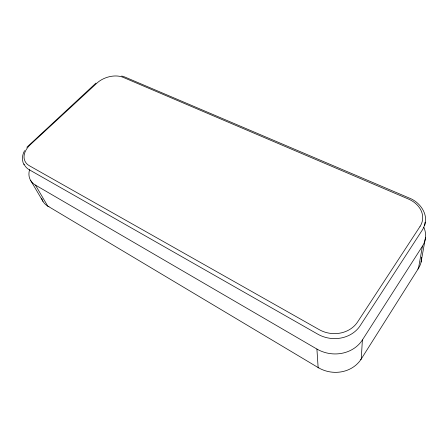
<?xml version="1.0" encoding="UTF-8"?>
<svg xmlns="http://www.w3.org/2000/svg" width="448" height="448" viewBox="0 0 448 448"><rect width="100%" height="100%" fill="white"/><g stroke="black" fill="none" stroke-linecap="round" stroke-linejoin="round"><path stroke-width="0.67" d="M423.898 227.422A30.75 24.293 7.1 0 1 422.436 246.176L362.387 339.965L361.245 358.982A3.242 1.131 33.9 0 1 360.578 359.436M421.081 262.091L425.522 237.367M422.436 246.176L418.488 268.335L361.245 358.982A30.974 27.955 11.5 0 1 318.136 367.556L47.712 206.052A24.074 17.086 -25.6 0 1 41.664 198.156M424.614 225.607C428.63 214.082 419.961 202.171 409.382 198.089L124.818 77L121.705 76.003M24.578 150.64C22.148 154.935 21.538 160.418 24.046 164.825M26.835 147.286L95.967 83.093M29.613 169.618A25.077 17.248 -25 0 0 35.42 185.074L316.915 349.059A32.586 28.935 8.4 0 0 362.387 339.965M30.576 180.354L42.974 201.365M35.42 185.074L47.712 206.052A2.419 1.568 -56.7 0 0 48.983 206.556M316.915 349.059L318.136 367.556A3.108 0.717 -61.3 0 0 318.797 367.623M425.046 222.18A28.594 22.243 6.2 0 1 422.178 230.238L360.175 325.69A30.358 26.65 6.7 0 1 317.839 334.197L29.187 169.702A23.206 15.624 -24.7 0 1 24.052 164.03M421.54 257.365A29.299 23.677 8.7 0 1 418.488 268.335A3.013 1.456 30.5 0 1 417.715 268.996M420.022 226.486L357.594 321.972A27.518 24.102 6.4 0 1 319.284 329.678L29.4 165.76A21.011 14.095 -24.6 0 1 30.374 144.609L96.914 83.126A19.46 12.628 -18.7 0 1 123.222 77.375L408.296 198.979A25.911 20.098 6.1 0 1 420.017 226.486"/></g></svg>
